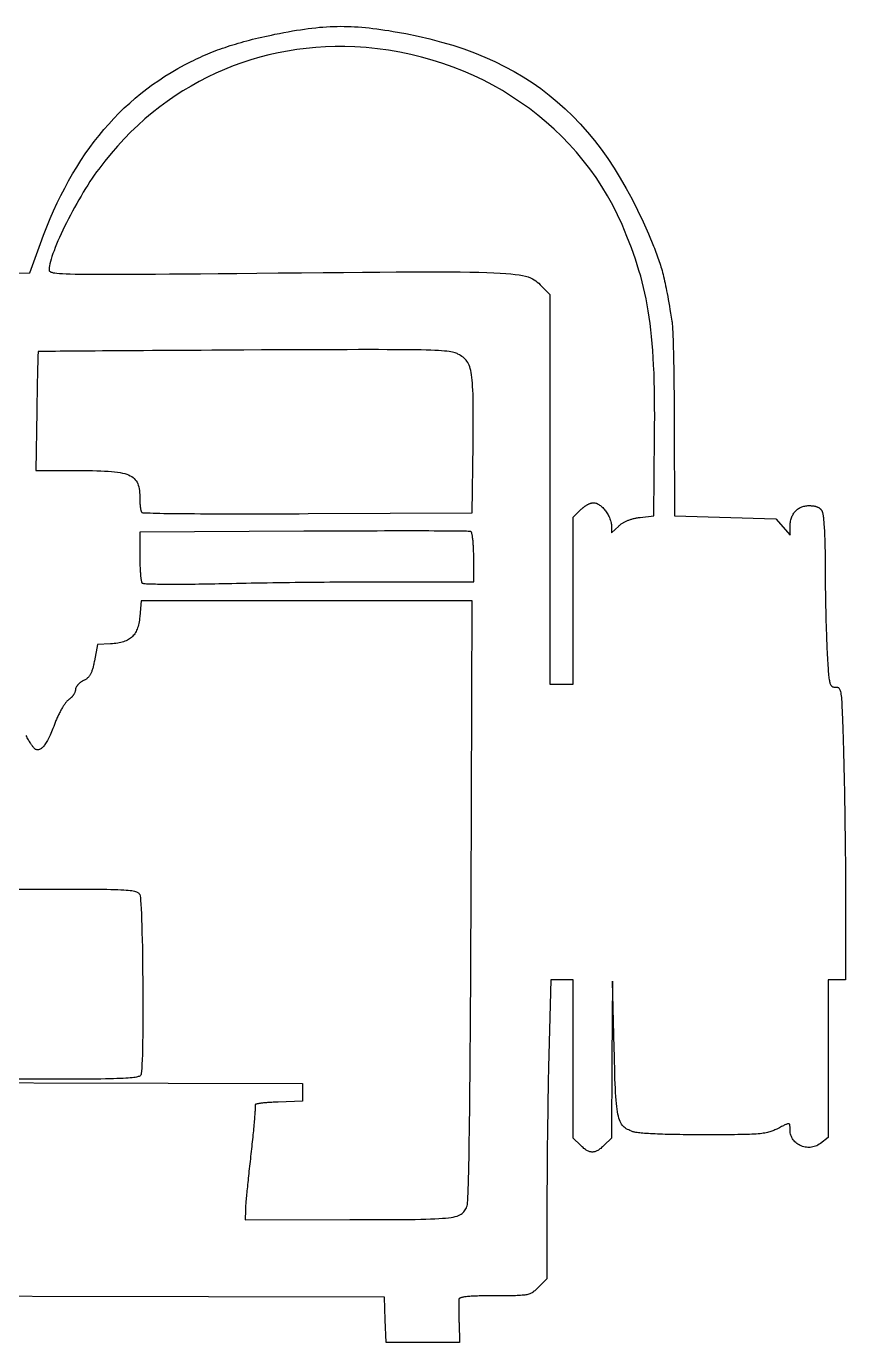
# Model space of a CAD drawing. Extents: x -419 to 419, y -275 to 1047.
# Drawn here: x -349.5 to -237.6, y 259.8 to 439.8 of the extents above; entities that cross this region are included whole.
import ezdxf

# ---------------------------------------------------------------- set-up
doc = ezdxf.new("R2010")
doc.units = 0
doc.layers.get('0').update_dxf_attribs({"linetype": 'CONTINUOUS'})

msp = doc.modelspace()

# ---------------------------------------------------------------- linework, layer by layer
for points in [[(-416.83, 405.7), (-349.03, 406.1), (-347.58, 410.13), (-347.15, 411.28), (-346.71, 412.41), (-346.25, 413.52), (-345.78, 414.6), (-345.29, 415.66), (-344.79, 416.69), (-344.27, 417.69), (-343.74, 418.68), (-343.19, 419.64), (-342.63, 420.57), (-342.05, 421.48), (-341.46, 422.37), (-340.85, 423.23), (-340.23, 424.07), (-339.58, 424.89), (-338.93, 425.69), (-338.25, 426.46), (-337.56, 427.21), (-336.85, 427.94), (-336.13, 428.65), (-335.39, 429.33), (-334.63, 429.99), (-333.85, 430.63), (-333.06, 431.25), (-332.25, 431.85), (-331.42, 432.43), (-330.57, 432.98), (-329.7, 433.52), (-328.82, 434.03), (-327.92, 434.53), (-327, 435), (-326.67, 435.16), (-326.35, 435.32), (-326.03, 435.47), (-325.7, 435.62), (-325.38, 435.77), (-325.05, 435.91), (-324.72, 436.05), (-324.39, 436.18), (-324.06, 436.32), (-323.73, 436.45), (-323.39, 436.58), (-323.05, 436.7), (-322.7, 436.82), (-322.36, 436.94), (-322.01, 437.06), (-321.65, 437.18), (-321.29, 437.29), (-320.92, 437.4), (-320.55, 437.51), (-320.17, 437.62), (-319.79, 437.73), (-319.4, 437.83), (-319, 437.94), (-318.6, 438.04), (-318.19, 438.14), (-317.77, 438.24), (-317.34, 438.34), (-316.9, 438.44), (-316.46, 438.53), (-316, 438.63), (-315.54, 438.73), (-314.92, 438.85), (-314.32, 438.97), (-313.73, 439.08), (-313.16, 439.18), (-312.6, 439.27), (-312.05, 439.36), (-311.52, 439.44), (-310.99, 439.51), (-310.48, 439.57), (-309.97, 439.63), (-309.47, 439.68), (-308.98, 439.72), (-308.49, 439.75), (-308.01, 439.78), (-307.53, 439.8), (-307.05, 439.81), (-306.57, 439.82), (-306.09, 439.81), (-305.61, 439.8), (-305.13, 439.79), (-304.65, 439.76), (-304.16, 439.73), (-303.66, 439.69), (-303.16, 439.65), (-302.65, 439.6), (-302.14, 439.54), (-301.61, 439.47), (-301.07, 439.4), (-300.52, 439.31), (-299.96, 439.23), (-299.38, 439.13), (-297.66, 438.82), (-295.99, 438.47), (-294.36, 438.09), (-292.77, 437.67), (-291.23, 437.22), (-289.74, 436.72), (-288.28, 436.19), (-286.87, 435.61), (-285.5, 435), (-284.17, 434.34), (-282.87, 433.65), (-281.62, 432.91), (-280.4, 432.12), (-279.22, 431.3), (-278.07, 430.42), (-276.96, 429.51), (-275.88, 428.54), (-274.83, 427.53), (-273.82, 426.47), (-272.84, 425.36), (-271.88, 424.21), (-270.96, 423), (-270.06, 421.74), (-269.19, 420.43), (-268.35, 419.07), (-267.54, 417.66), (-266.74, 416.19), (-265.98, 414.67), (-265.23, 413.09), (-264.51, 411.46), (-263.8, 409.77), (-263.69, 409.48), (-263.58, 409.21), (-263.48, 408.95), (-263.38, 408.69), (-263.29, 408.43), (-263.2, 408.18), (-263.11, 407.93), (-263.03, 407.68), (-262.95, 407.43), (-262.87, 407.18), (-262.79, 406.93), (-262.72, 406.68), (-262.64, 406.41), (-262.57, 406.15), (-262.5, 405.87), (-262.43, 405.59), (-262.36, 405.3), (-262.3, 404.99), (-262.23, 404.68), (-262.16, 404.35), (-262.09, 404), (-262.02, 403.64), (-261.95, 403.27), (-261.87, 402.87), (-261.8, 402.46), (-261.72, 402.02), (-261.64, 401.57), (-261.56, 401.09), (-261.47, 400.58), (-261.38, 400.05), (-261.29, 399.49), (-261.28, 399.38), (-261.26, 399.24), (-261.24, 399.06), (-261.23, 398.85), (-261.21, 398.61), (-261.2, 398.35), (-261.18, 398.05), (-261.17, 397.73), (-261.16, 397.39), (-261.14, 397.01), (-261.13, 396.62), (-261.12, 396.2), (-261.1, 395.76), (-261.09, 395.3), (-261.08, 394.82), (-261.07, 394.33), (-261.06, 393.81), (-261.05, 393.28), (-261.04, 392.73), (-261.03, 392.16), (-261.02, 391.59), (-261.02, 391), (-261.01, 390.4), (-261, 389.78), (-261, 389.16), (-260.99, 388.53), (-260.99, 387.89), (-260.98, 387.25), (-260.98, 386.6), (-260.98, 385.94), (-260.98, 385.29), (-260.96, 372.88), (-247.08, 372.48), (-245.15, 370.23), (-245.15, 371.37), (-245.15, 371.54), (-245.14, 371.7), (-245.13, 371.86), (-245.1, 372.02), (-245.08, 372.17), (-245.04, 372.32), (-245, 372.46), (-244.96, 372.6), (-244.91, 372.74), (-244.85, 372.87), (-244.79, 372.99), (-244.72, 373.11), (-244.65, 373.23), (-244.57, 373.33), (-244.49, 373.44), (-244.4, 373.54), (-244.31, 373.63), (-244.21, 373.72), (-244.11, 373.8), (-244, 373.87), (-243.89, 373.94), (-243.77, 374), (-243.65, 374.06), (-243.53, 374.11), (-243.4, 374.15), (-243.27, 374.19), (-243.13, 374.22), (-242.99, 374.25), (-242.84, 374.26), (-242.7, 374.28), (-242.54, 374.28), (-242.45, 374.28), (-242.37, 374.28), (-242.28, 374.27), (-242.2, 374.27), (-242.12, 374.26), (-242.04, 374.25), (-241.97, 374.24), (-241.89, 374.23), (-241.82, 374.22), (-241.75, 374.2), (-241.68, 374.19), (-241.62, 374.17), (-241.56, 374.15), (-241.5, 374.13), (-241.44, 374.1), (-241.38, 374.08), (-241.33, 374.05), (-241.28, 374.02), (-241.22, 374), (-241.18, 373.96), (-241.13, 373.93), (-241.09, 373.9), (-241.04, 373.86), (-241, 373.82), (-240.96, 373.78), (-240.93, 373.74), (-240.89, 373.7), (-240.86, 373.65), (-240.82, 373.6), (-240.79, 373.56), (-240.77, 373.5), (-240.74, 373.45), (-240.72, 373.38), (-240.7, 373.3), (-240.68, 373.2), (-240.66, 373.08), (-240.64, 372.95), (-240.62, 372.81), (-240.6, 372.65), (-240.58, 372.47), (-240.56, 372.28), (-240.54, 372.08), (-240.52, 371.87), (-240.51, 371.64), (-240.49, 371.41), (-240.48, 371.16), (-240.46, 370.9), (-240.45, 370.63), (-240.44, 370.35), (-240.42, 370.06), (-240.41, 369.76), (-240.4, 369.45), (-240.39, 369.13), (-240.38, 368.81), (-240.38, 368.47), (-240.37, 368.13), (-240.36, 367.79), (-240.36, 367.43), (-240.36, 367.07), (-240.35, 366.71), (-240.35, 366.34), (-240.35, 365.96), (-240.35, 365.6), (-240.35, 365.23), (-240.35, 364.84), (-240.35, 364.46), (-240.34, 364.06), (-240.34, 363.66), (-240.33, 363.26), (-240.33, 362.85), (-240.32, 362.44), (-240.32, 362.03), (-240.31, 361.61), (-240.3, 361.2), (-240.3, 360.78), (-240.29, 360.37), (-240.28, 359.96), (-240.27, 359.55), (-240.26, 359.15), (-240.25, 358.75), (-240.24, 358.35), (-240.23, 357.96), (-240.22, 357.58), (-240.21, 357.21), (-240.19, 356.84), (-240.18, 356.49), (-240.17, 356.14), (-240.16, 355.81), (-240.14, 355.49), (-240.13, 355.18), (-240.12, 354.88), (-240.1, 354.6), (-240.09, 354.33), (-240.07, 353.89), (-240.04, 353.48), (-240.02, 353.1), (-240, 352.74), (-239.98, 352.41), (-239.96, 352.1), (-239.94, 351.81), (-239.92, 351.54), (-239.9, 351.3), (-239.88, 351.07), (-239.86, 350.86), (-239.83, 350.68), (-239.81, 350.51), (-239.78, 350.35), (-239.76, 350.21), (-239.73, 350.09), (-239.7, 349.98), (-239.66, 349.89), (-239.63, 349.8), (-239.59, 349.73), (-239.55, 349.67), (-239.51, 349.62), (-239.46, 349.58), (-239.41, 349.55), (-239.36, 349.52), (-239.3, 349.5), (-239.24, 349.48), (-239.18, 349.47), (-239.11, 349.47), (-239.03, 349.47), (-238.95, 349.47), (-238.87, 349.46), (-238.8, 349.46), (-238.72, 349.45), (-238.66, 349.44), (-238.6, 349.42), (-238.54, 349.39), (-238.48, 349.34), (-238.43, 349.28), (-238.39, 349.2), (-238.34, 349.11), (-238.3, 348.99), (-238.27, 348.85), (-238.23, 348.69), (-238.2, 348.5), (-238.17, 348.28), (-238.14, 348.03), (-238.12, 347.75), (-238.09, 347.43), (-238.07, 347.08), (-238.05, 346.68), (-238.03, 346.25), (-238.01, 345.77), (-237.99, 345.25), (-237.97, 344.68), (-237.95, 344.06), (-237.93, 343.39), (-237.91, 342.66), (-237.88, 341.88), (-237.86, 341.05), (-237.84, 340.15), (-237.81, 339.2), (-237.8, 338.64), (-237.79, 338.06), (-237.77, 337.47), (-237.76, 336.86), (-237.75, 336.23), (-237.73, 335.59), (-237.72, 334.94), (-237.71, 334.27), (-237.7, 333.6), (-237.68, 332.92), (-237.67, 332.23), (-237.66, 331.53), (-237.65, 330.83), (-237.64, 330.13), (-237.63, 329.43), (-237.62, 328.73), (-237.61, 328.03), (-237.61, 327.33), (-237.6, 326.64), (-237.59, 325.95), (-237.58, 325.27), (-237.58, 324.6), (-237.57, 323.94), (-237.57, 323.29), (-237.56, 322.65), (-237.56, 322.03), (-237.56, 321.42), (-237.55, 320.84), (-237.55, 320.26), (-237.55, 319.71), (-237.55, 319.18), (-237.55, 309.44), (-239.95, 309.44), (-239.95, 287.89), (-241.01, 287.05), (-241.17, 286.94), (-241.34, 286.84), (-241.5, 286.75), (-241.68, 286.68), (-241.85, 286.62), (-242.03, 286.58), (-242.21, 286.54), (-242.39, 286.52), (-242.57, 286.52), (-242.74, 286.52), (-242.92, 286.54), (-243.1, 286.57), (-243.27, 286.61), (-243.44, 286.66), (-243.61, 286.72), (-243.77, 286.79), (-243.92, 286.87), (-244.07, 286.97), (-244.22, 287.07), (-244.35, 287.18), (-244.48, 287.29), (-244.6, 287.42), (-244.71, 287.56), (-244.81, 287.7), (-244.89, 287.85), (-244.97, 288.01), (-245.04, 288.17), (-245.09, 288.34), (-245.12, 288.52), (-245.15, 288.7), (-245.15, 288.89), (-245.15, 289), (-245.15, 289.1), (-245.15, 289.19), (-245.15, 289.27), (-245.15, 289.35), (-245.16, 289.42), (-245.16, 289.49), (-245.17, 289.54), (-245.18, 289.59), (-245.19, 289.64), (-245.2, 289.67), (-245.22, 289.7), (-245.25, 289.73), (-245.28, 289.74), (-245.31, 289.75), (-245.35, 289.76), (-245.4, 289.75), (-245.45, 289.74), (-245.51, 289.73), (-245.58, 289.7), (-245.66, 289.67), (-245.74, 289.64), (-245.84, 289.6), (-245.94, 289.55), (-246.05, 289.49), (-246.17, 289.43), (-246.31, 289.36), (-246.45, 289.29), (-246.61, 289.21), (-246.78, 289.12), (-246.96, 289.03), (-247.09, 288.96), (-247.23, 288.9), (-247.36, 288.84), (-247.5, 288.78), (-247.64, 288.73), (-247.78, 288.68), (-247.93, 288.63), (-248.08, 288.59), (-248.25, 288.55), (-248.42, 288.51), (-248.61, 288.48), (-248.81, 288.45), (-249.02, 288.42), (-249.25, 288.39), (-249.5, 288.37), (-249.77, 288.35), (-250.05, 288.33), (-250.36, 288.31), (-250.69, 288.3), (-251.05, 288.29), (-251.43, 288.27), (-251.84, 288.26), (-252.28, 288.26), (-252.75, 288.25), (-253.25, 288.24), (-253.79, 288.24), (-254.36, 288.24), (-254.97, 288.23), (-255.61, 288.23), (-256.29, 288.23), (-257.02, 288.23), (-257.49, 288.23), (-257.96, 288.23), (-258.43, 288.24), (-258.88, 288.24), (-259.33, 288.24), (-259.77, 288.25), (-260.2, 288.26), (-260.62, 288.26), (-261.03, 288.27), (-261.43, 288.28), (-261.82, 288.29), (-262.2, 288.3), (-262.57, 288.32), (-262.92, 288.33), (-263.27, 288.34), (-263.59, 288.36), (-263.91, 288.37), (-264.21, 288.39), (-264.5, 288.4), (-264.77, 288.42), (-265.03, 288.44), (-265.26, 288.46), (-265.49, 288.48), (-265.69, 288.5), (-265.88, 288.52), (-266.05, 288.54), (-266.2, 288.56), (-266.34, 288.58), (-266.45, 288.6), (-266.54, 288.63), (-266.62, 288.65), (-266.82, 288.73), (-267.02, 288.81), (-267.2, 288.9), (-267.37, 288.98), (-267.53, 289.08), (-267.68, 289.18), (-267.82, 289.29), (-267.95, 289.41), (-268.07, 289.55), (-268.18, 289.7), (-268.28, 289.87), (-268.37, 290.06), (-268.46, 290.27), (-268.54, 290.51), (-268.61, 290.77), (-268.67, 291.06), (-268.73, 291.38), (-268.78, 291.73), (-268.83, 292.11), (-268.88, 292.53), (-268.92, 292.98), (-268.95, 293.48), (-268.98, 294.02), (-269.01, 294.6), (-269.04, 295.22), (-269.07, 295.9), (-269.09, 296.62), (-269.11, 297.39), (-269.13, 298.22), (-269.16, 299.1), (-269.18, 300.04), (-269.39, 309.24), (-269.48, 298.52), (-269.57, 287.79), (-270.55, 286.81), (-270.67, 286.7), (-270.78, 286.59), (-270.9, 286.49), (-271.01, 286.39), (-271.12, 286.31), (-271.22, 286.23), (-271.33, 286.16), (-271.43, 286.1), (-271.53, 286.05), (-271.63, 286), (-271.73, 285.96), (-271.83, 285.93), (-271.93, 285.91), (-272.02, 285.89), (-272.12, 285.88), (-272.22, 285.88), (-272.31, 285.89), (-272.41, 285.91), (-272.51, 285.93), (-272.61, 285.96), (-272.71, 286), (-272.81, 286.05), (-272.91, 286.1), (-273.01, 286.16), (-273.12, 286.23), (-273.22, 286.31), (-273.33, 286.39), (-273.44, 286.49), (-273.55, 286.59), (-273.67, 286.7), (-273.79, 286.81), (-274.77, 287.79), (-274.77, 309.44), (-277.84, 309.44), (-278.11, 299.17), (-278.12, 298.62), (-278.14, 298.04), (-278.15, 297.44), (-278.16, 296.82), (-278.18, 296.19), (-278.19, 295.55), (-278.2, 294.89), (-278.21, 294.21), (-278.23, 293.53), (-278.24, 292.84), (-278.25, 292.14), (-278.26, 291.43), (-278.27, 290.72), (-278.28, 290.01), (-278.29, 289.29), (-278.3, 288.57), (-278.31, 287.86), (-278.32, 287.14), (-278.32, 286.43), (-278.33, 285.73), (-278.34, 285.03), (-278.34, 284.34), (-278.35, 283.66), (-278.36, 282.99), (-278.36, 282.33), (-278.36, 281.69), (-278.37, 281.06), (-278.37, 280.45), (-278.37, 279.86), (-278.37, 279.28), (-278.37, 278.73), (-278.37, 268.56), (-279.54, 267.39), (-279.65, 267.28), (-279.75, 267.18), (-279.85, 267.08), (-279.95, 266.99), (-280.04, 266.91), (-280.13, 266.84), (-280.23, 266.77), (-280.32, 266.7), (-280.41, 266.64), (-280.51, 266.59), (-280.62, 266.54), (-280.73, 266.49), (-280.84, 266.45), (-280.97, 266.42), (-281.11, 266.38), (-281.25, 266.35), (-281.41, 266.33), (-281.58, 266.31), (-281.77, 266.29), (-281.97, 266.27), (-282.18, 266.26), (-282.42, 266.25), (-282.68, 266.24), (-282.95, 266.23), (-283.25, 266.23), (-283.57, 266.23), (-283.91, 266.22), (-284.28, 266.22), (-284.67, 266.22), (-285.09, 266.22), (-285.55, 266.22), (-285.88, 266.22), (-286.21, 266.22), (-286.52, 266.22), (-286.82, 266.21), (-287.1, 266.21), (-287.37, 266.2), (-287.63, 266.2), (-287.87, 266.19), (-288.11, 266.18), (-288.32, 266.18), (-288.53, 266.17), (-288.72, 266.16), (-288.91, 266.14), (-289.08, 266.13), (-289.24, 266.12), (-289.39, 266.1), (-289.52, 266.08), (-289.65, 266.07), (-289.76, 266.05), (-289.87, 266.03), (-289.97, 266.01), (-290.05, 265.98), (-290.13, 265.96), (-290.19, 265.94), (-290.25, 265.91), (-290.3, 265.88), (-290.34, 265.85), (-290.37, 265.82), (-290.39, 265.79), (-290.4, 265.75), (-290.41, 265.72), (-290.41, 265.69), (-290.41, 265.65), (-290.41, 265.61), (-290.41, 265.56), (-290.42, 265.5), (-290.42, 265.44), (-290.42, 265.37), (-290.42, 265.29), (-290.42, 265.21), (-290.42, 265.13), (-290.42, 265.04), (-290.42, 264.94), (-290.42, 264.84), (-290.42, 264.74), (-290.41, 264.63), (-290.41, 264.52), (-290.41, 264.4), (-290.41, 264.28), (-290.41, 264.16), (-290.41, 264.03), (-290.41, 263.9), (-290.4, 263.77), (-290.4, 263.64), (-290.4, 263.5), (-290.4, 263.37), (-290.4, 263.23), (-290.39, 263.09), (-290.39, 262.95), (-290.39, 262.8), (-290.39, 262.66), (-290.38, 262.52), (-290.33, 259.82), (-300.35, 259.82), (-300.47, 262.92), (-300.58, 266.02), (-396.84, 266.22)], [(-385.28, 295.44), (-311.79, 295.24), (-311.79, 292.84), (-315.1, 292.72), (-315.28, 292.71), (-315.45, 292.71), (-315.62, 292.7), (-315.79, 292.69), (-315.95, 292.68), (-316.11, 292.67), (-316.27, 292.66), (-316.42, 292.65), (-316.56, 292.64), (-316.71, 292.63), (-316.84, 292.61), (-316.98, 292.6), (-317.1, 292.59), (-317.22, 292.57), (-317.34, 292.56), (-317.45, 292.55), (-317.56, 292.53), (-317.65, 292.52), (-317.75, 292.5), (-317.83, 292.49), (-317.91, 292.47), (-317.98, 292.46), (-318.04, 292.44), (-318.1, 292.43), (-318.14, 292.41), (-318.18, 292.4), (-318.22, 292.38), (-318.24, 292.36), (-318.25, 292.35), (-318.26, 292.33), (-318.25, 292.32), (-318.24, 292.29), (-318.24, 292.25), (-318.24, 292.2), (-318.23, 292.12), (-318.23, 292.03), (-318.24, 291.92), (-318.24, 291.8), (-318.25, 291.67), (-318.26, 291.52), (-318.27, 291.36), (-318.28, 291.18), (-318.29, 290.99), (-318.31, 290.79), (-318.32, 290.58), (-318.34, 290.35), (-318.36, 290.12), (-318.38, 289.87), (-318.41, 289.62), (-318.43, 289.36), (-318.46, 289.08), (-318.49, 288.8), (-318.51, 288.51), (-318.54, 288.22), (-318.58, 287.91), (-318.61, 287.6), (-318.64, 287.29), (-318.68, 286.96), (-318.71, 286.64), (-318.75, 286.31), (-318.79, 285.97), (-318.83, 285.63), (-318.87, 285.29), (-318.9, 284.95), (-318.94, 284.61), (-318.98, 284.28), (-319.02, 283.94), (-319.05, 283.61), (-319.09, 283.29), (-319.12, 282.96), (-319.16, 282.64), (-319.19, 282.33), (-319.22, 282.02), (-319.25, 281.72), (-319.28, 281.43), (-319.31, 281.14), (-319.34, 280.86), (-319.37, 280.59), (-319.39, 280.33), (-319.42, 280.08), (-319.44, 279.84), (-319.46, 279.61), (-319.48, 279.39), (-319.5, 279.18), (-319.51, 278.98), (-319.53, 278.8), (-319.54, 278.63), (-319.55, 278.48), (-319.56, 278.34), (-319.57, 278.21), (-319.58, 278.1), (-319.58, 278), (-319.58, 277.93), (-319.59, 276.63), (-305.29, 276.64), (-303.88, 276.64), (-302.57, 276.64), (-301.34, 276.64), (-300.2, 276.65), (-299.14, 276.65), (-298.15, 276.66), (-297.24, 276.67), (-296.4, 276.68), (-295.62, 276.69), (-294.92, 276.71), (-294.27, 276.73), (-293.68, 276.76), (-293.14, 276.78), (-292.66, 276.82), (-292.22, 276.86), (-291.83, 276.9), (-291.48, 276.95), (-291.18, 277), (-290.9, 277.07), (-290.66, 277.13), (-290.45, 277.21), (-290.27, 277.29), (-290.11, 277.38), (-289.97, 277.48), (-289.85, 277.59), (-289.74, 277.7), (-289.64, 277.83), (-289.55, 277.96), (-289.47, 278.11), (-289.38, 278.26), (-289.3, 278.43), (-289.27, 278.52), (-289.24, 278.7), (-289.22, 278.96), (-289.19, 279.31), (-289.17, 279.74), (-289.15, 280.26), (-289.12, 280.86), (-289.1, 281.55), (-289.08, 282.32), (-289.06, 283.17), (-289.04, 284.11), (-289.01, 285.13), (-288.99, 286.23), (-288.98, 287.42), (-288.96, 288.69), (-288.94, 290.05), (-288.92, 291.48), (-288.9, 293), (-288.89, 294.61), (-288.87, 296.29), (-288.85, 298.06), (-288.84, 299.91), (-288.83, 301.84), (-288.81, 303.86), (-288.8, 305.95), (-288.79, 308.13), (-288.77, 310.39), (-288.76, 312.74), (-288.75, 315.16), (-288.74, 317.66), (-288.73, 320.25), (-288.58, 361.27), (-333.8, 361.27), (-334, 359.11), (-334.03, 358.86), (-334.06, 358.63), (-334.1, 358.4), (-334.14, 358.18), (-334.19, 357.97), (-334.24, 357.77), (-334.3, 357.58), (-334.36, 357.4), (-334.44, 357.23), (-334.52, 357.06), (-334.6, 356.91), (-334.69, 356.76), (-334.79, 356.63), (-334.9, 356.5), (-335.01, 356.37), (-335.14, 356.26), (-335.27, 356.15), (-335.4, 356.05), (-335.55, 355.96), (-335.7, 355.88), (-335.87, 355.8), (-336.04, 355.73), (-336.22, 355.66), (-336.41, 355.61), (-336.6, 355.55), (-336.81, 355.51), (-337.03, 355.47), (-337.26, 355.44), (-337.49, 355.41), (-337.74, 355.39), (-338, 355.37), (-339.79, 355.27), (-340.21, 353.07), (-340.24, 352.9), (-340.27, 352.74), (-340.3, 352.58), (-340.34, 352.44), (-340.37, 352.3), (-340.4, 352.16), (-340.43, 352.04), (-340.47, 351.92), (-340.5, 351.8), (-340.54, 351.69), (-340.57, 351.59), (-340.61, 351.5), (-340.65, 351.4), (-340.69, 351.32), (-340.73, 351.23), (-340.78, 351.16), (-340.82, 351.08), (-340.87, 351.01), (-340.92, 350.95), (-340.97, 350.88), (-341.02, 350.82), (-341.08, 350.77), (-341.14, 350.71), (-341.2, 350.66), (-341.26, 350.61), (-341.33, 350.56), (-341.4, 350.52), (-341.47, 350.47), (-341.55, 350.43), (-341.63, 350.39), (-341.71, 350.35), (-341.77, 350.32), (-341.83, 350.29), (-341.89, 350.26), (-341.94, 350.22), (-342, 350.19), (-342.05, 350.15), (-342.1, 350.11), (-342.15, 350.08), (-342.2, 350.04), (-342.25, 350), (-342.3, 349.95), (-342.34, 349.91), (-342.38, 349.87), (-342.43, 349.83), (-342.47, 349.78), (-342.51, 349.74), (-342.54, 349.69), (-342.58, 349.65), (-342.61, 349.61), (-342.64, 349.56), (-342.67, 349.52), (-342.69, 349.47), (-342.72, 349.43), (-342.74, 349.38), (-342.75, 349.34), (-342.77, 349.3), (-342.78, 349.25), (-342.79, 349.21), (-342.8, 349.17), (-342.81, 349.13), (-342.81, 349.09), (-342.81, 349.05), (-342.81, 349.01), (-342.82, 348.97), (-342.83, 348.93), (-342.84, 348.88), (-342.85, 348.84), (-342.87, 348.79), (-342.88, 348.75), (-342.9, 348.7), (-342.92, 348.65), (-342.95, 348.61), (-342.97, 348.56), (-343, 348.51), (-343.03, 348.47), (-343.06, 348.42), (-343.09, 348.37), (-343.12, 348.33), (-343.16, 348.28), (-343.19, 348.24), (-343.23, 348.19), (-343.27, 348.15), (-343.31, 348.1), (-343.35, 348.06), (-343.39, 348.02), (-343.43, 347.98), (-343.48, 347.94), (-343.52, 347.9), (-343.57, 347.86), (-343.61, 347.83), (-343.66, 347.79), (-343.71, 347.76), (-343.76, 347.72), (-343.81, 347.68), (-343.86, 347.63), (-343.92, 347.58), (-343.97, 347.52), (-344.03, 347.45), (-344.09, 347.38), (-344.15, 347.31), (-344.21, 347.23), (-344.27, 347.14), (-344.34, 347.05), (-344.4, 346.96), (-344.46, 346.86), (-344.53, 346.76), (-344.59, 346.65), (-344.66, 346.54), (-344.72, 346.43), (-344.79, 346.31), (-344.85, 346.19), (-344.91, 346.07), (-344.98, 345.95), (-345.04, 345.82), (-345.1, 345.69), (-345.16, 345.56), (-345.23, 345.43), (-345.29, 345.29), (-345.34, 345.16), (-345.4, 345.02), (-345.46, 344.89), (-345.51, 344.75), (-345.56, 344.61), (-345.67, 344.34), (-345.77, 344.07), (-345.87, 343.82), (-345.97, 343.57), (-346.07, 343.34), (-346.17, 343.12), (-346.26, 342.91), (-346.35, 342.71), (-346.44, 342.53), (-346.54, 342.35), (-346.62, 342.18), (-346.71, 342.03), (-346.8, 341.88), (-346.89, 341.75), (-346.97, 341.62), (-347.05, 341.51), (-347.14, 341.4), (-347.22, 341.31), (-347.3, 341.22), (-347.38, 341.14), (-347.46, 341.08), (-347.54, 341.02), (-347.62, 340.98), (-347.7, 340.94), (-347.78, 340.91), (-347.86, 340.89), (-347.94, 340.88), (-348.01, 340.88), (-348.09, 340.89), (-348.17, 340.91), (-348.25, 340.93), (-348.28, 340.95), (-348.32, 340.97), (-348.36, 341.01), (-348.4, 341.05), (-348.45, 341.1), (-348.5, 341.16), (-348.55, 341.23), (-348.61, 341.3), (-348.67, 341.38), (-348.73, 341.47), (-348.79, 341.57), (-348.86, 341.67), (-348.93, 341.77), (-349, 341.89), (-349.07, 342.01), (-349.15, 342.13), (-349.22, 342.26), (-349.3, 342.4), (-349.38, 342.54), (-349.46, 342.69), (-349.54, 342.84)], [(-363.22, 321.85), (-348.82, 321.85), (-347.53, 321.85), (-346.31, 321.85), (-345.17, 321.85), (-344.11, 321.85), (-343.11, 321.85), (-342.19, 321.84), (-341.34, 321.84), (-340.54, 321.83), (-339.81, 321.83), (-339.14, 321.82), (-338.53, 321.81), (-337.97, 321.8), (-337.46, 321.78), (-336.99, 321.77), (-336.58, 321.75), (-336.21, 321.73), (-335.87, 321.71), (-335.58, 321.69), (-335.32, 321.66), (-335.09, 321.63), (-334.9, 321.6), (-334.73, 321.56), (-334.59, 321.52), (-334.46, 321.48), (-334.36, 321.43), (-334.28, 321.38), (-334.21, 321.33), (-334.15, 321.27), (-334.1, 321.21), (-334.06, 321.15), (-334.02, 321.08), (-333.97, 320.93), (-333.93, 320.65), (-333.9, 320.26), (-333.86, 319.76), (-333.82, 319.15), (-333.79, 318.46), (-333.76, 317.67), (-333.73, 316.82), (-333.71, 315.9), (-333.69, 314.92), (-333.66, 313.89), (-333.65, 312.82), (-333.63, 311.72), (-333.62, 310.59), (-333.61, 309.45), (-333.6, 308.31), (-333.59, 307.17), (-333.59, 306.04), (-333.59, 304.94), (-333.59, 303.86), (-333.6, 302.82), (-333.61, 301.83), (-333.62, 300.9), (-333.64, 300.02), (-333.66, 299.23), (-333.68, 298.51), (-333.71, 297.89), (-333.74, 297.36), (-333.77, 296.94), (-333.8, 296.64), (-333.84, 296.47), (-333.87, 296.42), (-333.91, 296.37), (-333.96, 296.32), (-334.02, 296.28), (-334.1, 296.23), (-334.21, 296.2), (-334.33, 296.16), (-334.47, 296.13), (-334.64, 296.09), (-334.84, 296.07), (-335.06, 296.04), (-335.32, 296.01), (-335.61, 295.99), (-335.93, 295.97), (-336.29, 295.95), (-336.69, 295.93), (-337.13, 295.92), (-337.61, 295.91), (-338.14, 295.89), (-338.71, 295.88), (-339.34, 295.87), (-340.01, 295.87), (-340.73, 295.86), (-341.51, 295.85), (-342.35, 295.85), (-343.24, 295.84), (-344.19, 295.84), (-345.21, 295.84), (-346.29, 295.84), (-347.44, 295.84), (-348.65, 295.84), (-363.22, 295.84)]]:
    msp.add_lwpolyline(points)
for points in [[(-273.57, 373.9), (-273.51, 373.95), (-273.45, 374), (-273.39, 374.04), (-273.33, 374.09), (-273.27, 374.13), (-273.21, 374.18), (-273.14, 374.22), (-273.08, 374.26), (-273.02, 374.3), (-272.96, 374.34), (-272.89, 374.37), (-272.83, 374.41), (-272.77, 374.44), (-272.71, 374.47), (-272.65, 374.5), (-272.59, 374.53), (-272.53, 374.55), (-272.47, 374.58), (-272.41, 374.6), (-272.36, 374.62), (-272.3, 374.63), (-272.25, 374.65), (-272.2, 374.66), (-272.15, 374.67), (-272.1, 374.67), (-272.06, 374.68), (-272.02, 374.68), (-271.92, 374.67), (-271.81, 374.66), (-271.71, 374.63), (-271.6, 374.59), (-271.5, 374.55), (-271.39, 374.49), (-271.28, 374.43), (-271.18, 374.36), (-271.07, 374.28), (-270.96, 374.19), (-270.86, 374.1), (-270.75, 374), (-270.65, 373.89), (-270.55, 373.78), (-270.46, 373.67), (-270.36, 373.55), (-270.27, 373.42), (-270.18, 373.3), (-270.1, 373.17), (-270.02, 373.03), (-269.95, 372.9), (-269.88, 372.76), (-269.82, 372.63), (-269.76, 372.49), (-269.71, 372.35), (-269.67, 372.22), (-269.63, 372.08), (-269.61, 371.95), (-269.58, 371.81), (-269.57, 371.68), (-269.57, 371.55), (-269.57, 370.54), (-268.55, 371.49), (-268.49, 371.55), (-268.42, 371.61), (-268.35, 371.66), (-268.28, 371.72), (-268.21, 371.77), (-268.13, 371.83), (-268.05, 371.88), (-267.97, 371.93), (-267.89, 371.97), (-267.81, 372.02), (-267.72, 372.07), (-267.63, 372.11), (-267.54, 372.15), (-267.45, 372.2), (-267.36, 372.24), (-267.26, 372.27), (-267.17, 372.31), (-267.07, 372.35), (-266.97, 372.38), (-266.87, 372.41), (-266.76, 372.44), (-266.66, 372.47), (-266.55, 372.5), (-266.44, 372.53), (-266.33, 372.55), (-266.22, 372.57), (-266.11, 372.59), (-266, 372.61), (-265.88, 372.63), (-265.77, 372.65), (-265.65, 372.66), (-263.76, 372.88), (-263.66, 383.8), (-263.65, 385.17), (-263.64, 386.49), (-263.65, 387.76), (-263.66, 388.99), (-263.68, 390.17), (-263.71, 391.31), (-263.74, 392.41), (-263.79, 393.47), (-263.84, 394.5), (-263.91, 395.49), (-263.98, 396.46), (-264.07, 397.39), (-264.16, 398.3), (-264.27, 399.19), (-264.39, 400.05), (-264.52, 400.9), (-264.66, 401.72), (-264.82, 402.54), (-264.98, 403.33), (-265.16, 404.12), (-265.36, 404.9), (-265.56, 405.67), (-265.79, 406.44), (-266.02, 407.21), (-266.27, 407.97), (-266.54, 408.74), (-266.82, 409.52), (-267.12, 410.3), (-267.43, 411.09), (-267.76, 411.89), (-268.11, 412.7), (-268.72, 414.05), (-269.38, 415.36), (-270.09, 416.65), (-270.85, 417.9), (-271.66, 419.13), (-272.51, 420.32), (-273.4, 421.48), (-274.34, 422.6), (-275.32, 423.69), (-276.33, 424.74), (-277.39, 425.75), (-278.48, 426.73), (-279.61, 427.67), (-280.77, 428.57), (-281.97, 429.42), (-283.2, 430.24), (-284.46, 431.02), (-285.75, 431.75), (-287.06, 432.44), (-288.41, 433.08), (-289.78, 433.68), (-291.18, 434.24), (-292.59, 434.74), (-294.04, 435.2), (-295.5, 435.61), (-296.98, 435.97), (-298.48, 436.28), (-300, 436.54), (-301.53, 436.74), (-303.08, 436.9), (-304.64, 437), (-305.98, 437.04), (-307.32, 437.04), (-308.64, 437), (-309.96, 436.92), (-311.26, 436.8), (-312.56, 436.64), (-313.84, 436.43), (-315.11, 436.19), (-316.37, 435.91), (-317.61, 435.59), (-318.84, 435.23), (-320.06, 434.84), (-321.26, 434.4), (-322.44, 433.93), (-323.61, 433.41), (-324.76, 432.86), (-325.9, 432.28), (-327.01, 431.65), (-328.11, 430.99), (-329.19, 430.3), (-330.25, 429.56), (-331.29, 428.79), (-332.3, 427.99), (-333.3, 427.15), (-334.27, 426.27), (-335.23, 425.37), (-336.15, 424.42), (-337.06, 423.44), (-337.94, 422.43), (-338.79, 421.38), (-339.62, 420.3), (-339.92, 419.9), (-340.22, 419.48), (-340.52, 419.04), (-340.82, 418.58), (-341.12, 418.1), (-341.43, 417.62), (-341.73, 417.12), (-342.03, 416.61), (-342.33, 416.1), (-342.63, 415.58), (-342.92, 415.06), (-343.2, 414.53), (-343.48, 414), (-343.76, 413.48), (-344.02, 412.96), (-344.28, 412.44), (-344.52, 411.94), (-344.75, 411.44), (-344.98, 410.95), (-345.19, 410.47), (-345.38, 410.01), (-345.57, 409.57), (-345.73, 409.14), (-345.88, 408.74), (-346.02, 408.35), (-346.13, 407.99), (-346.23, 407.65), (-346.31, 407.35), (-346.36, 407.07), (-346.4, 406.82), (-346.41, 406.6), (-346.41, 406.53), (-346.4, 406.46), (-346.38, 406.39), (-346.34, 406.33), (-346.27, 406.27), (-346.18, 406.22), (-346.04, 406.18), (-345.86, 406.13), (-345.63, 406.09), (-345.34, 406.06), (-344.99, 406.03), (-344.57, 406), (-344.08, 405.98), (-343.5, 405.96), (-342.84, 405.94), (-342.08, 405.93), (-341.22, 405.92), (-340.25, 405.91), (-339.17, 405.91), (-337.97, 405.91), (-336.64, 405.92), (-335.19, 405.92), (-333.59, 405.93), (-331.85, 405.94), (-329.96, 405.96), (-327.91, 405.97), (-325.7, 405.99), (-323.32, 406.01), (-320.76, 406.04), (-318.02, 406.06), (-315.09, 406.09), (-311.92, 406.12), (-308.94, 406.15), (-306.17, 406.17), (-303.59, 406.19), (-301.19, 406.21), (-298.96, 406.23), (-296.9, 406.24), (-295.01, 406.24), (-293.26, 406.24), (-291.67, 406.24), (-290.21, 406.23), (-288.89, 406.21), (-287.69, 406.19), (-286.6, 406.16), (-285.63, 406.13), (-284.76, 406.08), (-283.99, 406.03), (-283.3, 405.97), (-282.69, 405.9), (-282.16, 405.83), (-281.7, 405.74), (-281.29, 405.65), (-280.94, 405.54), (-280.63, 405.42), (-280.36, 405.3), (-280.12, 405.16), (-279.9, 405.01), (-279.7, 404.85), (-279.5, 404.68), (-279.31, 404.49), (-279.11, 404.29), (-277.97, 403.16), (-277.97, 349.87), (-274.77, 349.87), (-274.77, 361.29), (-274.77, 372.71), (-273.79, 373.7), (-273.73, 373.75), (-273.68, 373.8), (-273.62, 373.85)], [(-288.45, 384.57), (-288.44, 385.43), (-288.44, 386.23), (-288.44, 386.99), (-288.44, 387.69), (-288.45, 388.35), (-288.46, 388.96), (-288.47, 389.53), (-288.49, 390.06), (-288.52, 390.55), (-288.55, 391), (-288.58, 391.41), (-288.62, 391.79), (-288.67, 392.14), (-288.72, 392.46), (-288.78, 392.75), (-288.85, 393.02), (-288.92, 393.26), (-289.01, 393.48), (-289.1, 393.68), (-289.2, 393.86), (-289.31, 394.03), (-289.43, 394.18), (-289.55, 394.32), (-289.69, 394.45), (-289.84, 394.57), (-290, 394.68), (-290.16, 394.79), (-290.34, 394.9), (-290.53, 395.01), (-290.65, 395.07), (-290.78, 395.12), (-290.92, 395.18), (-291.08, 395.22), (-291.27, 395.27), (-291.49, 395.31), (-291.75, 395.35), (-292.04, 395.39), (-292.37, 395.42), (-292.76, 395.45), (-293.19, 395.48), (-293.69, 395.5), (-294.24, 395.52), (-294.86, 395.54), (-295.55, 395.56), (-296.31, 395.57), (-297.15, 395.58), (-298.08, 395.59), (-299.1, 395.6), (-300.2, 395.6), (-301.41, 395.61), (-302.72, 395.61), (-304.13, 395.61), (-305.65, 395.6), (-307.29, 395.6), (-309.05, 395.59), (-310.93, 395.59), (-312.94, 395.58), (-315.09, 395.57), (-317.37, 395.56), (-319.79, 395.54), (-321.28, 395.54), (-322.74, 395.53), (-324.18, 395.52), (-325.6, 395.51), (-326.99, 395.5), (-328.36, 395.5), (-329.7, 395.49), (-331, 395.48), (-332.27, 395.47), (-333.51, 395.46), (-334.71, 395.46), (-335.87, 395.45), (-336.99, 395.44), (-338.07, 395.43), (-339.1, 395.43), (-340.09, 395.42), (-341.03, 395.41), (-341.91, 395.4), (-342.74, 395.4), (-343.52, 395.39), (-344.24, 395.38), (-344.9, 395.38), (-345.51, 395.37), (-346.04, 395.37), (-346.52, 395.36), (-346.92, 395.36), (-347.26, 395.35), (-347.53, 395.35), (-347.72, 395.34), (-347.84, 395.34), (-347.89, 395.33), (-347.89, 395.32), (-347.89, 395.28), (-347.9, 395.23), (-347.9, 395.15), (-347.91, 395.05), (-347.92, 394.93), (-347.92, 394.79), (-347.93, 394.63), (-347.93, 394.46), (-347.94, 394.26), (-347.95, 394.05), (-347.95, 393.83), (-347.96, 393.58), (-347.97, 393.33), (-347.97, 393.05), (-347.98, 392.77), (-347.99, 392.47), (-347.99, 392.16), (-348, 391.83), (-348.01, 391.49), (-348.02, 391.15), (-348.02, 390.79), (-348.03, 390.42), (-348.04, 390.04), (-348.04, 389.65), (-348.05, 389.26), (-348.06, 388.86), (-348.07, 388.45), (-348.07, 388.03), (-348.08, 387.61), (-348.09, 387.18), (-348.21, 379.08), (-342.49, 379.08), (-341.78, 379.08), (-341.11, 379.08), (-340.48, 379.07), (-339.89, 379.05), (-339.34, 379.04), (-338.82, 379.01), (-338.33, 378.98), (-337.88, 378.95), (-337.46, 378.9), (-337.07, 378.85), (-336.71, 378.79), (-336.38, 378.73), (-336.07, 378.65), (-335.8, 378.57), (-335.54, 378.47), (-335.31, 378.36), (-335.11, 378.24), (-334.92, 378.11), (-334.76, 377.97), (-334.62, 377.82), (-334.49, 377.65), (-334.38, 377.47), (-334.29, 377.27), (-334.21, 377.06), (-334.15, 376.83), (-334.1, 376.59), (-334.06, 376.33), (-334.03, 376.05), (-334.02, 375.76), (-334.01, 375.45), (-334, 375.11), (-334, 375.03), (-334, 374.95), (-334, 374.88), (-334, 374.8), (-333.99, 374.72), (-333.99, 374.64), (-333.98, 374.57), (-333.98, 374.49), (-333.97, 374.42), (-333.97, 374.34), (-333.96, 374.27), (-333.95, 374.2), (-333.95, 374.14), (-333.94, 374.07), (-333.93, 374.01), (-333.92, 373.94), (-333.91, 373.88), (-333.9, 373.83), (-333.89, 373.77), (-333.88, 373.72), (-333.86, 373.67), (-333.85, 373.62), (-333.84, 373.58), (-333.83, 373.54), (-333.81, 373.5), (-333.8, 373.46), (-333.79, 373.43), (-333.77, 373.4), (-333.76, 373.38), (-333.75, 373.36), (-333.73, 373.34), (-333.69, 373.33), (-333.58, 373.31), (-333.41, 373.3), (-333.19, 373.29), (-332.91, 373.28), (-332.57, 373.27), (-332.18, 373.25), (-331.74, 373.24), (-331.25, 373.23), (-330.71, 373.22), (-330.12, 373.21), (-329.49, 373.21), (-328.82, 373.2), (-328.1, 373.19), (-327.34, 373.19), (-326.55, 373.18), (-325.71, 373.17), (-324.84, 373.17), (-323.94, 373.17), (-323, 373.16), (-322.04, 373.16), (-321.04, 373.16), (-320.02, 373.16), (-318.97, 373.16), (-317.89, 373.16), (-316.79, 373.16), (-315.68, 373.16), (-314.54, 373.16), (-313.38, 373.17), (-312.21, 373.17), (-311.02, 373.18), (-288.58, 373.28), (-288.47, 382.68), (-288.46, 383.65)], [(-288.38, 367.78), (-288.39, 367.95), (-288.39, 368.12), (-288.4, 368.29), (-288.4, 368.45), (-288.41, 368.61), (-288.42, 368.77), (-288.43, 368.92), (-288.44, 369.07), (-288.45, 369.21), (-288.46, 369.35), (-288.47, 369.48), (-288.49, 369.61), (-288.5, 369.73), (-288.52, 369.85), (-288.53, 369.96), (-288.55, 370.06), (-288.56, 370.16), (-288.58, 370.25), (-288.6, 370.34), (-288.62, 370.41), (-288.63, 370.48), (-288.65, 370.54), (-288.67, 370.6), (-288.69, 370.64), (-288.71, 370.68), (-288.73, 370.71), (-288.76, 370.73), (-288.78, 370.74), (-288.83, 370.75), (-288.94, 370.76), (-289.12, 370.76), (-289.35, 370.77), (-289.63, 370.78), (-289.98, 370.78), (-290.37, 370.78), (-290.82, 370.79), (-291.31, 370.79), (-291.86, 370.8), (-292.45, 370.8), (-293.09, 370.8), (-293.76, 370.8), (-294.49, 370.81), (-295.25, 370.81), (-296.05, 370.81), (-296.89, 370.81), (-297.76, 370.81), (-298.66, 370.81), (-299.6, 370.81), (-300.57, 370.81), (-301.57, 370.8), (-302.59, 370.8), (-303.65, 370.8), (-304.72, 370.8), (-305.82, 370.79), (-306.94, 370.79), (-308.08, 370.79), (-309.23, 370.78), (-310.4, 370.78), (-311.59, 370.77), (-334, 370.66), (-334, 367.34), (-334, 367.16), (-334, 366.98), (-334, 366.81), (-334, 366.64), (-333.99, 366.47), (-333.99, 366.3), (-333.98, 366.14), (-333.98, 365.98), (-333.97, 365.82), (-333.96, 365.67), (-333.96, 365.52), (-333.95, 365.37), (-333.94, 365.23), (-333.93, 365.09), (-333.92, 364.96), (-333.91, 364.83), (-333.9, 364.71), (-333.89, 364.59), (-333.87, 364.48), (-333.86, 364.37), (-333.85, 364.27), (-333.84, 364.18), (-333.82, 364.1), (-333.81, 364.02), (-333.79, 363.95), (-333.78, 363.88), (-333.76, 363.83), (-333.75, 363.78), (-333.73, 363.74), (-333.72, 363.71), (-333.7, 363.69), (-333.67, 363.67), (-333.61, 363.66), (-333.52, 363.64), (-333.41, 363.63), (-333.26, 363.61), (-333.09, 363.6), (-332.9, 363.59), (-332.68, 363.58), (-332.44, 363.57), (-332.17, 363.56), (-331.88, 363.56), (-331.57, 363.55), (-331.24, 363.55), (-330.89, 363.54), (-330.52, 363.54), (-330.13, 363.54), (-329.72, 363.53), (-329.3, 363.53), (-328.86, 363.53), (-328.41, 363.54), (-327.94, 363.54), (-327.46, 363.54), (-326.96, 363.55), (-326.46, 363.55), (-325.94, 363.56), (-325.41, 363.57), (-324.87, 363.58), (-324.32, 363.59), (-323.76, 363.6), (-323.2, 363.61), (-322.63, 363.62), (-322.04, 363.63), (-321.43, 363.65), (-320.8, 363.66), (-320.14, 363.67), (-319.47, 363.69), (-318.78, 363.7), (-318.07, 363.71), (-317.34, 363.72), (-316.6, 363.73), (-315.85, 363.75), (-315.09, 363.76), (-314.32, 363.77), (-313.54, 363.78), (-312.76, 363.79), (-311.97, 363.8), (-311.18, 363.8), (-310.39, 363.81), (-309.6, 363.82), (-308.81, 363.83), (-308.03, 363.84), (-307.25, 363.84), (-306.48, 363.85), (-305.72, 363.85), (-304.96, 363.86), (-304.22, 363.86), (-303.5, 363.87), (-302.79, 363.87), (-302.09, 363.87), (-301.41, 363.87), (-300.76, 363.87), (-300.12, 363.87), (-300.12, 363.87), (-288.38, 363.87), (-288.38, 367.24), (-288.38, 367.42), (-288.38, 367.6)]]:
    msp.add_lwpolyline(points, close=True)

doc.saveas('drawing.dxf')
